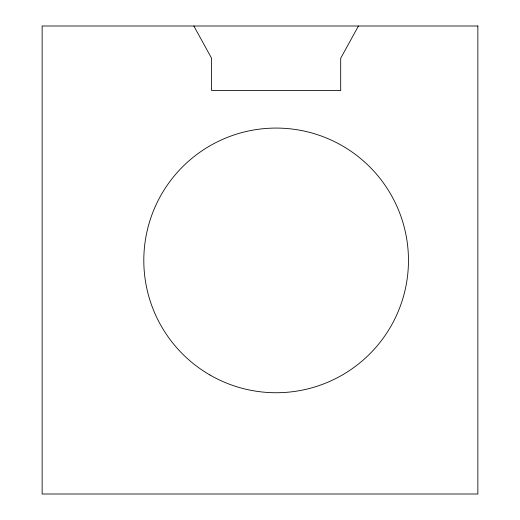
<?xml version="1.0" encoding="UTF-8"?>
<svg xmlns="http://www.w3.org/2000/svg" width="520" height="520" viewBox="0 0 520 520"><rect width="100%" height="100%" fill="white"/><g stroke="black" fill="none" stroke-linecap="round" stroke-linejoin="round"><path stroke-width="0.78" d="M358.443 26L340.691 58.279L340.691 90.552L211.588 90.552L211.588 58.279L193.837 26M477.861 26L42.139 26L42.139 494L477.861 494L477.861 26M209.969 375.005A132.334 132.334 0 0 0 408.466 260.403A132.334 132.334 0 0 0 209.969 145.802A132.334 132.334 0 0 0 209.969 375.005"/></g></svg>
